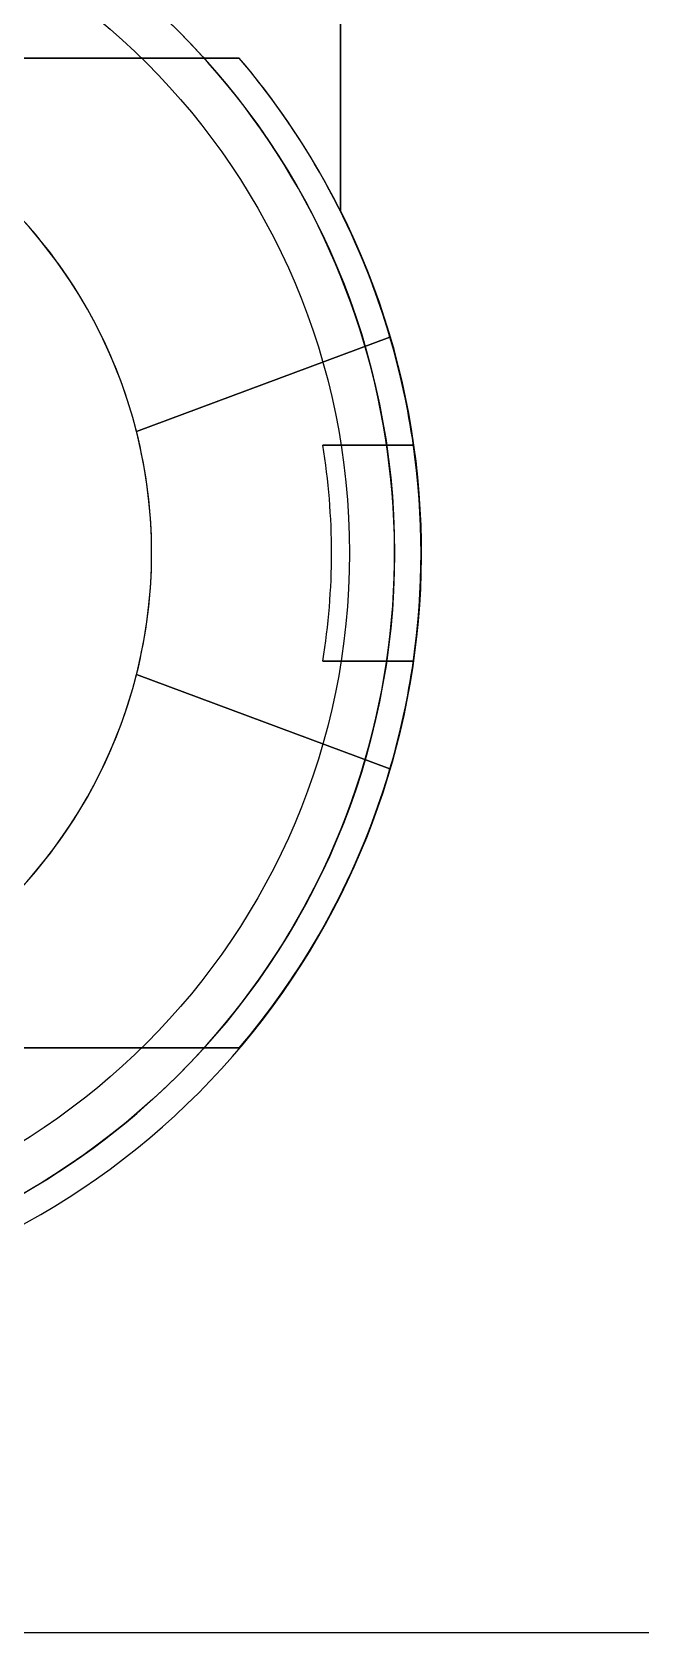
# Model space of a CAD drawing. Header units: millimetres. Extents: x -107 to 32, y -62 to 1.
# Drawn here: x -4.19 to 2.58, y -61.76 to -43.97 of the extents above; entities that cross this region are included whole.
import ezdxf

# ---------------------------------------------------------------- set-up
doc = ezdxf.new("R2010")
doc.units = ezdxf.units.MM
doc.layers.add('Pad', color=7, linetype='CONTINUOUS')
doc.layers.add('Part__Feature020', color=7, linetype='CONTINUOUS')

msp = doc.modelspace()

# ---------------------------------------------------------------- linework, layer by layer
at = {"layer": 'Pad'}
for p, q in [((27.4093, -61.7617), (-101.682, -61.7617)), ((27.4093, -61.7617, 2), (-101.682, -61.7617, 2)), ((27.4093, -61.7617), (-101.682, -61.7617)), ((27.4093, -61.7617, 2), (-101.682, -61.7617, 2))]:
    msp.add_line(p, q, dxfattribs=at)
at = {"layer": 'Part__Feature020'}
for p, q in [((-0.76, -38.26, -6), (-0.76, -45.9534, -6)), ((-0.76, -38.26, -6), (-0.76, -45.9534, -6)), ((-0.76, -45.9534, -4.75), (-0.76, -38.26, -4.75)), ((-0.76, -45.9534, -4.75), (-0.76, -38.26, -4.75)), ((-14.8342, -44.26, -4.75), (-1.88582, -44.26, -4.75)), ((-14.8342, -44.26, -4.75), (-1.88582, -44.26, -4.75)), ((-1.88582, -44.26, -3.75), (-5.86, -44.26, -3.75)), ((-1.88582, -44.26, -3.75), (-5.86, -44.26, -3.75)), ((-1.88582, -44.26, -4.75), (-1.88582, -44.26, -3.75)), ((-1.88582, -44.26, -4.75), (-1.88582, -44.26, -3.75)), ((-0.76, -45.9534, -6), (-0.76, -45.9534, -4.75)), ((-0.76, -45.9534, -6), (-0.76, -45.9534, -4.75)), ((-3.02826, -48.41, -3.75), (-0.21107, -47.36, -3.75)), ((-0.21107, -47.36, -2.75), (-3.02826, -48.41, -2.75)), ((-0.21107, -47.36, -2.75), (-3.02826, -48.41, -2.75)), ((-3.02826, -48.41, -3.75), (-0.21107, -47.36, -3.75)), ((-0.21107, -47.36, -3.75), (-0.21107, -47.36, -2.75)), ((-0.21107, -47.36, -3.75), (-0.21107, -47.36, -2.75)), ((-3.02826, -48.41, -2.75), (-3.02826, -48.41, -3.75)), ((-3.02826, -48.41, -2.75), (-3.02826, -48.41, -3.75)), ((-0.95662, -48.56, -2.75), (-0.95662, -48.56, -0.25)), ((-0.95662, -48.56, -2.75), (0.04982, -48.56, -2.75)), ((-0.95662, -48.56, -2.75), (-0.95662, -48.56, -0.25)), ((0.04982, -48.56, -0.25), (-0.95662, -48.56, -0.25)), ((0.04982, -48.56, -0.25), (-0.95662, -48.56, -0.25)), ((-0.95662, -48.56, -2.75), (0.04982, -48.56, -2.75)), ((0.04982, -48.56, -2.75), (0.04982, -48.56, -0.25)), ((0.04982, -48.56, -2.75), (0.04982, -48.56, -0.25)), ((-0.95662, -50.96, -2.75), (-0.95662, -50.96, -0.25)), ((0.04982, -50.96, -2.75), (-0.95662, -50.96, -2.75)), ((-0.95662, -50.96, -0.25), (0.04982, -50.96, -0.25)), ((-0.95662, -50.96, -2.75), (-0.95662, -50.96, -0.25)), ((-0.95662, -50.96, -0.25), (0.04982, -50.96, -0.25)), ((0.04982, -50.96, -2.75), (-0.95662, -50.96, -2.75)), ((0.04982, -50.96, -2.75), (0.04982, -50.96, -0.25)), ((0.04982, -50.96, -2.75), (0.04982, -50.96, -0.25)), ((-0.21107, -52.16, -3.75), (-3.02826, -51.11, -3.75)), ((-3.02826, -51.11, -2.75), (-0.21107, -52.16, -2.75)), ((-3.02826, -51.11, -3.75), (-3.02826, -51.11, -2.75)), ((-3.02826, -51.11, -2.75), (-0.21107, -52.16, -2.75)), ((-0.21107, -52.16, -3.75), (-3.02826, -51.11, -3.75)), ((-3.02826, -51.11, -3.75), (-3.02826, -51.11, -2.75)), ((-0.21107, -52.16, -3.75), (-0.21107, -52.16, -2.75)), ((-0.21107, -52.16, -3.75), (-0.21107, -52.16, -2.75)), ((-1.88582, -55.26, -4.75), (-14.8342, -55.26, -4.75)), ((-1.88582, -55.26, -4.75), (-14.8342, -55.26, -4.75)), ((-5.86, -55.26, -3.75), (-1.88582, -55.26, -3.75)), ((-5.86, -55.26, -3.75), (-1.88582, -55.26, -3.75)), ((-1.88582, -55.26, -4.75), (-1.88582, -55.26, -3.75)), ((-1.88582, -55.26, -4.75), (-1.88582, -55.26, -3.75))]:
    msp.add_line(p, q, dxfattribs=at)
for radius in [8.2, 8.2, 7.7, 7.7]:
    msp.add_circle((-8.36, -49.76), radius, dxfattribs=at)
for centre, radius, start, end in [((-8.36, -49.76, -6), 8.2, 129.357, 50.6433), ((-8.36, -49.76, -6), 8.2, 129.357, 50.6433), ((-8.36, -49.76, -3.75), 8.495, 16.4106, 40.3488), ((-8.36, -49.76, -4.75), 8.495, -40.3488, 40.3488), ((-8.36, -49.76, -3.75), 8.495, 16.4106, 40.3488), ((-8.36, -49.76, -4.75), 8.495, -40.3488, 40.3488), ((-8.36, -49.76, -3.75), 5.5, 14.2087, 62.9643), ((-8.36, -49.76, -2.5), 5.5, -62.9643, 62.9643), ((-8.36, -49.76, -2.5), 5.5, -62.9643, 62.9643), ((-8.36, -49.76, -3.75), 5.5, 14.2087, 62.9643), ((-8.36, -49.76, -6), 8.5, 153.395, 26.6047), ((-8.36, -49.76, -6), 8.5, 153.395, 26.6047), ((-8.36, -49.76, -4.75), 8.5, 153.395, 26.6047), ((-8.36, -49.76, -4.75), 8.5, 153.395, 26.6047), ((-8.36, -49.76, -2.75), 8.495, 8.12074, 16.4106), ((-8.36, -49.76, -2.75), 8.495, 8.12074, 16.4106), ((-8.36, -49.76, -2.75), 5.5, -14.2087, 14.2087), ((-8.36, -49.76, -2.75), 5.5, -14.2087, 14.2087), ((-8.36, -49.76, -0.25), 7.5, -9.2069, 9.2069), ((-8.36, -49.76, -2.75), 7.5, -9.2069, 9.2069), ((-8.36, -49.76, -0.25), 7.5, -9.2069, 9.2069), ((-8.36, -49.76, -2.75), 7.5, -9.2069, 9.2069), ((-8.36, -49.76, -0.25), 8.495, -8.12074, 8.12074), ((-8.36, -49.76, -0.25), 8.495, -8.12074, 8.12074), ((-8.36, -49.76, -2.75), 8.495, -16.4106, -8.12074), ((-8.36, -49.76, -2.75), 8.495, -16.4106, -8.12074), ((-8.36, -49.76, -3.75), 5.5, -62.9643, -14.2087), ((-8.36, -49.76, -3.75), 5.5, -62.9643, -14.2087), ((-8.36, -49.76, -3.75), 8.495, -40.3488, -16.4106), ((-8.36, -49.76, -3.75), 8.495, -40.3488, -16.4106)]:
    msp.add_arc(centre, radius, start, end, dxfattribs=at)

doc.saveas('drawing.dxf')
